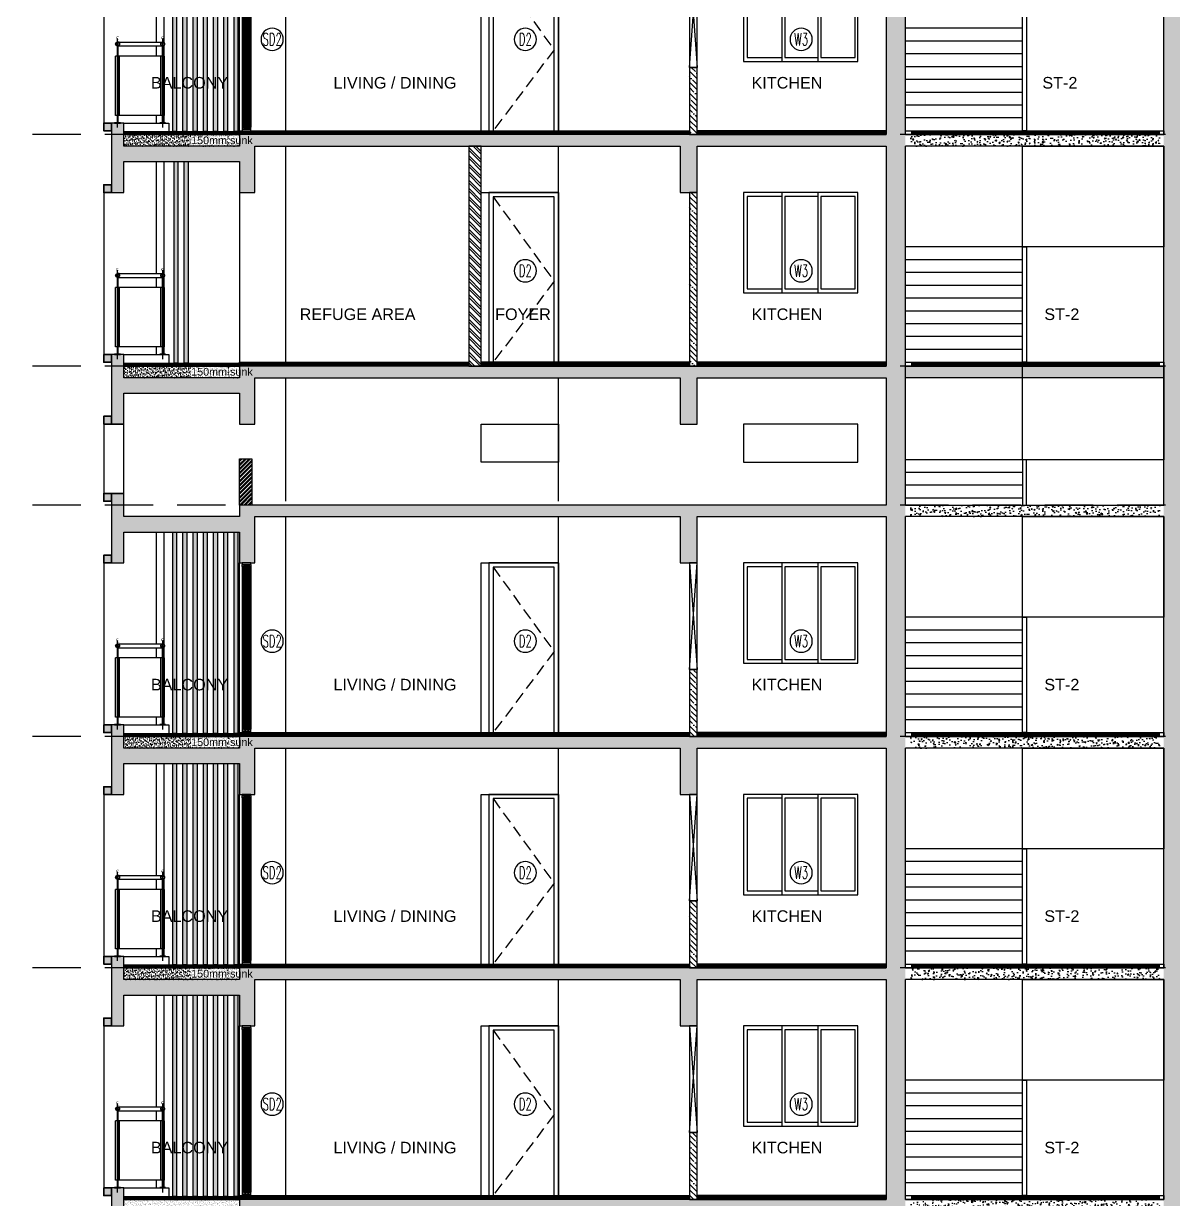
# Model space of a CAD drawing. Header units: millimetres. Extents: x -414464 to 1686, y -90036 to 108605.
# Drawn here: x -385618 to -370708, y 63765 to 79005 of the extents above; entities that cross this region are included whole.
import ezdxf
from ezdxf.enums import TextEntityAlignment as Align

# ---------------------------------------------------------------- set-up
doc = ezdxf.new("R2010")
doc.units = ezdxf.units.MM
doc.header["$LTSCALE"] = 1000
doc.header["$MEASUREMENT"] = 0
for name, pattern in [('AUDIT_D_120904163729-0', [0]), ('CENTER', [2, 1.25, -0.25, 0.25, -0.25]), ('HIDDEN', [0.375, 0.25, -0.125]), ('HIDDEN2', [0.1875, 0.125, -0.0625])]:
    doc.linetypes.add(name, pattern=pattern)
doc.layers.get('0').update_dxf_attribs({"linetype": 'AUDIT_D_120904163729-0'})
for name, color, linetype in [('a-alu frame', 4, 'Continuous'), ('a-dim', 1, 'Continuous'), ('A-ELE', 1, 'Continuous'), ('a-ele 1', 252, 'Continuous'), ('a-floor finish', 26, 'Continuous'), ('a-hat rcc', 252, 'Continuous'), ('a-hat wall-100', 252, 'Continuous'), ('a-hatch', 252, 'Continuous'), ('a-pl ele', 225, 'Continuous'), ('a-rcc', 3, 'Continuous'), ('A-RSP DOOR NO', 4, 'Continuous'), ('a-wall-100', 6, 'Continuous'), ('A-WIN', 5, 'Continuous'), ('a-window', 5, 'Continuous'), ('DETAIL TEXT', 84, 'HIDDEN'), ('Elev 01', 8, 'Continuous'), ('Elev 01 @ 1', 8, 'Continuous'), ('ELEV 5', 8, 'Continuous'), ('glass', 140, 'Continuous'), ('HATCH 150', 8, 'Continuous'), ('LEVEL', 7, 'Continuous'), ('PRESTXT', 7, 'Continuous'), ('STAIRS', 1, 'Continuous'), ('T8_PROFILE SECTIONS$0$a-wall', 6, 'Continuous'), ('T8_PROFILE SECTIONS$0$ELEV 5', 8, 'Continuous')]:
    doc.layers.add(name, color=color, linetype=linetype)
for name, color, linetype, lineweight in [('A-SLAB', 3, 'Continuous', 35), ('R0-18-10-2014-T1-1st Podium Floor Plan$0$Text', 7, 'Continuous', 0), ('T8_PROFILE SECTIONS$0$NON-STRUCT -150', 230, 'Continuous', 30)]:
    doc.layers.add(name, color=color, linetype=linetype, lineweight=lineweight)
doc.styles.add('arial', font='sanss___.ttf')
doc.styles.add('ARIAL ARROW', font='arial.ttf')
doc.styles.add('DIM150', font='SIMPLEX.shx', dxfattribs={"width": 0.6})
pattern_1 = [(217.5, (5225959.133, -1799465.867), (1.25986716, -38.53647538), [0, -30.4, 0, -34, 0, -32.5]), (187.5, (5225959.13, -1799465.867), (-35.3955341, -56.4429213), [0, -16.4, 0, -27.4, 0, -10.5]), (147.5, (5225983.733, -1799465.867), (-62.28283724, -0.11318107), [0, -10, 0, -36, 0, -47]), (137.5, (5225983.73, -1799465.87), (-60.1225321, -17.5535113), [0, -5, 0, -23.6, 0, -27])]
pattern_2 = [(90, (10632009.391, -3562140.147), (-12.5, 2e-15), [])]
pattern_3 = [(90, (10632640.039, -3562140.147), (-12.5, 2e-15), [])]
pattern_4 = [(90, (10631961.365, -3562140.147), (-12.5, 2e-15), [])]
pattern_5 = [(50, (5380629.28, -1765674.28), (143.4520365, -12.550427), [15, -165]), (355, (5380629.28, -1765674.28), (-27.7502667, 150.4384267), [12, -132]), (100.4514445, (5380641.23, -1765675.33), (115.7017693, 137.8879982), [12.7480384, -140.2284224]), (46.1842, (5380629.28, -1765634.28), (213.448266, -33.103856), [22.5, -247.5]), (96.6356355, (5380647.06, -1765637.04), (186.932389, 194.82372), [19.122068, -210.342752]), (351.184164, (5380629.28, -1765634.28), (186.932389, 194.82372), [18, -198]), (21, (5380649.28, -1765644.28), (119.3814104, -80.5237781), [15, -165]), (326, (5380649.28, -1765644.28), (48.6630664, 145.030009), [12, -132]), (71.4514447, (5380659.22, -1765650.99), (168.0444753, 64.5062306), [12.748038, -140.2284224]), (37.5, (5380629.276, -1765674.28), (2.43197106, 66.57877077), [0, -130.4, 0, -134, 0, -132.5]), (7.5, (5380629.276, -1765674.28), (52.6139075, 78.8823424), [0, -76.4, 0, -127.4, 0, -50.5]), (327.5, (5380584.676, -1765674.28), (106.76448723, -4.51097435), [0, -50, 0, -156, 0, -207]), (317.5, (5380564.68, -1765674.28), (116.6372339, 20.0209965), [0, -65, 0, -103.6, 0, -147])]
pattern_6 = [(135, (10638101.65, -3562140.15), (-70.7106781, -70.7106781), []), (135, (10638101.65, -3562069.44), (-70.7106781, -70.7106781), [125, -25, 0, -25])]
pattern_7 = [(90, (5225959.133, -1796505.867), (-12.5, 2e-15), [])]
pattern_8 = [(0, (-60475.586, -179796.868), (4.6875, 9.375), [0, -9.375])]
pattern_9 = [(50, (5380629.28, -1765674.28), (143.4520365, -12.550427), [15, -165]), (355, (5380629.28, -1765674.28), (-27.7502667, 150.4384267), [12, -132]), (100.4514445, (5380641.23, -1765675.33), (115.7017693, 137.8879982), [12.7480384, -140.2284224]), (46.1842, (5380629.28, -1765634.28), (213.448266, -33.103856), [22.5, -247.5]), (96.6356355, (5380647.06, -1765637.04), (186.932389, 194.82372), [19.122068, -210.342752]), (351.184164, (5380629.28, -1765634.28), (186.932389, 194.82372), [18, -198]), (21, (5380649.28, -1765644.28), (119.3814104, -80.5237781), [15, -165]), (326, (5380649.28, -1765644.28), (48.6630664, 145.030009), [12, -132]), (71.4514447, (5380659.22, -1765650.99), (168.0444753, 64.5062306), [12.748038, -140.2284224]), (37.5, (5380629.276, -1765674.28), (2.43197106, 66.57877077), [0, -130.4, 0, -134, 0, -132.5]), (7.5, (5380629.276, -1765674.28), (52.6139075, 78.8823424), [0, -76.4, 0, -127.4, 0, -50.5]), (327.5, (5380584.676, -1765674.28), (106.76448723, -4.51097435), [0, -50, 0, -156, 0, -207]), (317.5, (5380564.68, -1765674.28), (116.6372339, 20.0209965), [0, -65, 0, -103.6, 0, -147])]
pattern_10 = [(50, (4997810.48, -1691109.28), (143.4520365, -12.550427), [15, -165]), (355, (4997810.48, -1691109.28), (-27.7502667, 150.4384267), [12, -132]), (100.4514445, (4997822.44, -1691110.33), (115.7017693, 137.8879982), [12.7480384, -140.2284224]), (46.1842, (4997810.48, -1691069.28), (213.448266, -33.103856), [22.5, -247.5]), (96.6356355, (4997828.27, -1691072.04), (186.932389, 194.82372), [19.122068, -210.342752]), (351.184164, (4997810.48, -1691069.28), (186.932389, 194.82372), [18, -198]), (21, (4997830.48, -1691079.28), (119.3814104, -80.5237781), [15, -165]), (326, (4997830.48, -1691079.28), (48.6630664, 145.030009), [12, -132]), (71.4514447, (4997840.43, -1691085.99), (168.0444753, 64.5062306), [12.748038, -140.2284224]), (37.5, (4997810.48, -1691109.28), (2.43197106, 66.57877077), [0, -130.4, 0, -134, 0, -132.5]), (7.5, (4997810.48, -1691109.28), (52.6139075, 78.8823424), [0, -76.4, 0, -127.4, 0, -50.5]), (327.5, (4997765.88, -1691109.28), (106.76448723, -4.51097435), [0, -50, 0, -156, 0, -207]), (317.5, (4997745.88, -1691109.28), (116.6372339, 20.0209965), [0, -65, 0, -103.6, 0, -147])]

# ---------------------------------------------------------------- blocks, each defined once
blk = doc.blocks.new('window with railing')
at = {"layer": 'A-ELE'}
blk.add_lwpolyline([(-11245, -340864), (-11245, -338664)], dxfattribs=at)
at = {"layer": 'a-window', "color": 250}
for p, q in [((-11395, -338709), (-11395, -340819)), ((-11382, -338709), (-11382, -340819)), ((-11372, -338709), (-11372, -340819))]:
    blk.add_line(p, q, dxfattribs=at)
at = {"layer": 'a-window', "color": 1}
for p, q in [((-11357, -338709), (-11357, -340819)), ((-11320, -338709), (-11320, -340819)), ((-11320, -338709), (-11320, -340819)), ((-11282, -338709), (-11282, -340819))]:
    blk.add_line(p, q, dxfattribs=at)
at = {"layer": 'a-window', "color": 5}
for p, q in [((-11344, -338709), (-11344, -340819)), ((-11334, -338709), (-11334, -340819)), ((-11307, -338709), (-11307, -340819)), ((-11297, -338709), (-11297, -340819))]:
    blk.add_line(p, q, dxfattribs=at)
at = {"layer": 'a-window', "color": 4}
for points in [[(-11395, -338684), (-11395, -338664), (-11282, -338664), (-11282, -338684)], [(-11372, -338709), (-11357, -338709), (-11357, -338684), (-11395, -338684), (-11395, -338709), (-11382, -338709), (-11382, -338703), (-11372, -338703)], [(-11334, -338709), (-11320, -338709), (-11320, -338684), (-11357, -338684), (-11357, -338709), (-11344, -338709), (-11344, -338703), (-11334, -338703)], [(-11297, -338709), (-11282, -338709), (-11282, -338684), (-11320, -338684), (-11320, -338709), (-11307, -338709), (-11307, -338703), (-11297, -338703)], [(-11372, -340819), (-11357, -340819), (-11357, -340844), (-11395, -340844), (-11395, -340819), (-11382, -340819), (-11382, -340825), (-11372, -340825)], [(-11395, -340864), (-11395, -340844), (-11282, -340844), (-11282, -340864)], [(-11334, -340819), (-11320, -340819), (-11320, -340844), (-11357, -340844), (-11357, -340819), (-11344, -340819), (-11344, -340825), (-11334, -340825)], [(-11297, -340819), (-11282, -340819), (-11282, -340844), (-11320, -340844), (-11320, -340819), (-11307, -340819), (-11307, -340825), (-11297, -340825)]]:
    blk.add_lwpolyline(points, close=True, dxfattribs=at)
blk = doc.blocks.new('A$C6E3644B4')
at = {"layer": 'a-dim', "ltscale": 0.7}
h = blk.add_hatch(color=8, dxfattribs=at)
edge = h.paths.add_edge_path()
edge.add_arc((0, 1025), 25, 0, 360)
edge = h.paths.add_edge_path(flags=17)
edge.add_arc((0, 1025), 20, 0, 360)
for points in [[(6, 869), (-6, 869), (-6, 844), (6, 844)], [(6, 130), (-6, 130), (-6, 105), (6, 105)]]:
    blk.add_hatch(color=8, dxfattribs=at).paths.add_polyline_path(points)
at = {"layer": 'a-dim', "color": 5, "linetype": 'CENTER', "ltscale": 0.25}
blk.add_line((0, -59), (0, 1095), dxfattribs=at)
at = {"layer": 'a-dim', "ltscale": 0.7}
for p, q in [((-5, 1000), (-5, 868)), ((5, 1000), (5, 868)), ((25, 868), (-25, 868)), ((-25, 100), (-25, 868)), ((25, 100), (25, 868)), ((25, 100), (-25, 100)), ((-5, 100), (-5, 5)), ((5, 100), (5, 5))]:
    blk.add_line(p, q, dxfattribs=at)
blk.add_lwpolyline([(38, 5), (-38, 5), (-38, 0), (38, 0)], close=True, dxfattribs=at)
for radius in [25, 20]:
    blk.add_circle((0, 1025), radius, dxfattribs=at)
at = {"layer": 'glass', "ltscale": 0.7}
for points in [[(-6, 868), (-6, 844), (6, 844), (6, 868)], [(-6, 105), (6, 105), (6, 868), (-6, 868)], [(-6, 130), (-6, 105), (6, 105), (6, 130)]]:
    blk.add_lwpolyline(points, close=True, dxfattribs=at)
at = {"layer": 'DETAIL TEXT', "color": 0, "char_height": 40, "width": 489.25, "attachment_point": 1, "style": 'arial'}
for s, insert in [('{\\fCalibri|b0|i0|c0|p34;C}', (-18, 1123)), ('{\\fCalibri|b0|i0|c0|p34;L}', (-3, 1101))]:
    blk.add_mtext(s, dxfattribs=dict(at, insert=insert))
blk = doc.blocks.new('T9-Typical floor sec')
at = {"layer": 'a-floor finish', "ltscale": 3}
h = blk.add_hatch(dxfattribs=at)
h.set_pattern_fill('ANSI31', color=256, scale=100, angle=45)
h.set_pattern_definition(pattern_7)
h.paths.add_polyline_path([(-1500, -2960), (0, -2960), (0, -3000), (-1500, -3000)])
at = {"layer": 'a-floor finish'}
h = blk.add_hatch(dxfattribs=at)
h.set_pattern_fill('ANSI31', color=256, scale=100, angle=45)
h.set_pattern_definition(pattern_3)
h.paths.add_polyline_path([(0, -3000), (0, -2950), (5835, -2950), (5835, -3000)])
h = blk.add_hatch(dxfattribs=at)
h.set_pattern_fill('ANSI31', color=256, scale=100, angle=45)
h.set_pattern_definition(pattern_2)
h.paths.add_polyline_path([(8385, -3000), (8385, -2950), (5935, -2950), (5935, -3000)])
h = blk.add_hatch(dxfattribs=at)
h.set_pattern_fill('ANSI31', color=256, scale=100, angle=45)
h.set_pattern_definition(pattern_4)
h.paths.add_polyline_path([(8706, -3000), (8706, -2950), (11936, -2950), (11936, -3000)])
at = {"layer": 'a-hat rcc'}
h = blk.add_hatch(dxfattribs=at)
h.set_pattern_fill('AR-CONC', color=256, scale=20, style=0)
h.set_pattern_definition(pattern_5)
h.paths.add_polyline_path([(8635, 0), (0, 0), (0, -150), (-1500, -150), (-1500, 150), (-1660, 150), (-1660, -750), (-1500, -750), (-1500, -350), (0, -350), (0, -750), (200, -750), (200, -150), (5715, -150), (5715, -750), (5935, -750), (5935, -150), (8385, -150), (8385, -2950), (8403, -3000), (8403, -3000), (8635, -3000)])
h = blk.add_hatch(dxfattribs=at)
h.set_pattern_fill('AR-CONC', color=256, scale=20, style=0)
h.set_pattern_definition([(50, (-1641.07, -2e-06), (143.452, -12.5504), [15, -165]), (355, (-1641.07, -2e-06), (-27.7503, 150.4384), [12, -132]), (100.4514, (-1629.11, -1.05), (115.7018, 137.888), [12.748, -140.2284]), (46.1842, (-1641.07, 40), (213.4483, -33.1039), [22.5, -247.5]), (96.6356, (-1623.28, 37.24), (186.9324, 194.8237), [19.122, -210.3428]), (351.1842, (-1641.07, 40), (186.9324, 194.8237), [18, -198]), (21, (-1621.07, 30), (119.3814, -80.5238), [15, -165]), (326, (-1621.07, 30), (48.663, 145.03), [12, -132]), (71.4514, (-1611.12, 23.29), (168.0445, 64.5062), [12.748, -140.2284]), (37.5, (-1641.07, -2e-06), (2.43197, 66.57877), [0, -130.4, 0, -134, 0, -132.5]), (7.5, (-1641.07, -2e-06), (52.6139, 78.88234), [0, -76.4, 0, -127.4, 0, -50.5]), (327.5, (-1685.67, -2e-06), (106.76449, -4.51097), [0, -50, 0, -156, 0, -207]), (317.5, (-1705.67, -2e-06), (116.63723, 20.021), [0, -65, 0, -103.6, 0, -147])])
h.paths.add_polyline_path([(8706, 0), (11936, 0), (11936, -150), (8706, -150)])
h = blk.add_hatch(dxfattribs=at)
h.set_pattern_fill('AR-CONC', color=256, scale=20, style=0)
h.set_pattern_definition(pattern_5)
h.paths.add_polyline_path([(14810, 0), (11985, 0), (11985, -3000), (12237, -3000), (12237, -150), (14610, -150), (14610, -750), (14810, -750)])
at = {"layer": 'a-hat wall-100'}
h = blk.add_hatch(dxfattribs=at)
h.set_pattern_fill('ANSI35', color=256, scale=400, angle=90, style=0)
h.set_pattern_definition(pattern_6)
h.paths.add_polyline_path([(5835, -3000), (5935, -3000), (5935, -2130), (5835, -2130)])
at = {"layer": 'a-hatch'}
h = blk.add_hatch(dxfattribs=at)
h.set_pattern_fill('AR-SAND', color=256, scale=20, angle=180, style=0)
h.set_pattern_definition(pattern_1)
h.paths.add_polyline_path([(0, -3150), (-1500, -3150), (-1500, -3000), (0, -3000)])
at = {"layer": 'Elev 01', "ltscale": 0.7}
h = blk.add_hatch(color=8, dxfattribs=at)
edge = h.paths.add_edge_path(flags=16)
edge.add_arc((-995, -1825), 20, 630, 990)
edge = h.paths.add_edge_path()
edge.add_arc((-995, -1825), 25, 630, 990)
for points in [[(-1001, -1981), (-1001, -2006), (-989, -2006), (-989, -1981)], [(-1001, -2720), (-1001, -2745), (-989, -2745), (-989, -2720)]]:
    blk.add_hatch(color=8, dxfattribs=at).paths.add_polyline_path(points)
at = {"layer": 'ELEV 5', "ltscale": 0.7}
h = blk.add_hatch(dxfattribs=at)
h.set_pattern_fill('DOTS', color=256, scale=150)
h.set_pattern_definition(pattern_8)
h.paths.add_polyline_path([(-865, -350), (-815, -350), (-815, -2960), (-865, -2960)])
h.paths.add_polyline_path([(-733, -350), (-683, -350), (-683, -2960), (-733, -2960)])
h.paths.add_polyline_path([(-600, -350), (-550, -350), (-550, -2960), (-600, -2960)])
h.paths.add_polyline_path([(-468, -350), (-418, -350), (-418, -2960), (-468, -2960)])
h.paths.add_polyline_path([(-335, -350), (-285, -350), (-285, -2960), (-335, -2960)])
h.paths.add_polyline_path([(-203, -350), (-153, -350), (-153, -2960), (-203, -2960)])
at = {"layer": 'ELEV 5'}
h = blk.add_hatch(dxfattribs=at)
h.set_pattern_fill('DOTS', color=256, scale=150)
h.set_pattern_definition([(0, (-60459.294, -179796.868), (4.6875, 9.375), [0, -9.375])])
h.paths.add_polyline_path([(-70, -350), (-20, -350), (-20, -2960), (-70, -2960)])
at = {"layer": 'HATCH 150'}
h = blk.add_hatch(dxfattribs=at)
h.set_pattern_fill('AR-SAND', color=8, scale=10)
h.set_pattern_definition([(127.5, (-5689082.837, -1204700.875), (-19.26823769, -0.62993358), [0, -15.2, 0, -17, 0, -16.25]), (97.5, (-5689082.837, -1204700.875), (-28.22146065, 17.69776705), [0, -8.2, 0, -13.7, 0, -5.25]), (57.5, (-5689082.837, -1204713.175), (-0.056590535, 31.141418618), [0, -5, 0, -18, 0, -23.5]), (47.5, (-5689082.837, -1204713.175), (-8.77675565, 30.06126605), [0, -2.5, 0, -11.8, 0, -13.5])])
h.paths.add_polyline_path([(-1660, -650), (-1760, -650), (-1760, -750), (-1660, -750)])
h.paths.add_polyline_path([(-1660, 50), (-1760, 50), (-1760, 150), (-1660, 150)])
at = {"layer": 'a-ele 1', "color": 8, "linetype": 'HIDDEN', "ltscale": 0.6, "elevation": 0}
blk.add_lwpolyline([(3290, -805), (4080, -1900), (3290, -2950)], dxfattribs=at)
at = {"layer": 'a-floor finish', "ltscale": 3, "elevation": -1}
for points in [[(-1500, -2960), (0, -2960), (0, -3000), (-1500, -3000)], [(0, -3000), (0, -2950), (5835, -2950), (5835, -3000)], [(8385, -3000), (8385, -2950), (5935, -2950), (5935, -3000)], [(8635, -3000), (8635, -2950), (11985, -2950), (11985, -3000)]]:
    blk.add_lwpolyline(points, close=True, dxfattribs=at)
at = {"layer": 'a-hatch', "elevation": -1}
blk.add_lwpolyline([(0, -3150), (-1500, -3150), (-1500, -3000), (0, -3000)], close=True, dxfattribs=at)
at = {"layer": 'a-pl ele', "elevation": 0}
for points in [[(600, -2950), (600, -150)], [(4135, -750), (4135, -150)], [(3135, -2950), (3135, -750), (4135, -750), (4135, -2950)]]:
    blk.add_lwpolyline(points, dxfattribs=at)
at = {"layer": 'a-pl ele', "elevation": -1}
blk.add_lwpolyline([(11985, -1455), (10155, -1455), (10155, -150), (11985, -150)], close=True, dxfattribs=at)
at = {"layer": 'a-pl ele', "color": 8, "elevation": 0}
for points in [[(4135, -2950), (4135, -750), (3235, -750), (3235, -2950)], [(4080, -2950), (4080, -805), (3290, -805), (3290, -2950)]]:
    blk.add_lwpolyline(points, dxfattribs=at)
at = {"layer": 'a-pl ele', "color": 5, "elevation": 0}
blk.add_lwpolyline([(5835, -2130), (5935, -2130), (5935, -750), (5835, -750)], close=True, dxfattribs=at)
for points in [[(5835, -2130), (5935, -750)], [(5835, -750), (5935, -2130)]]:
    blk.add_lwpolyline(points, dxfattribs=at)
at = {"layer": 'a-rcc'}
blk.add_lwpolyline([(8385, 0), (0, 0), (0, -150), (-1500, -150), (-1500, 150), (-1660, 150), (-1660, -750), (-1500, -750), (-1500, -350), (0, -350), (0, -750), (200, -750), (200, -150), (5715, -150), (5715, -750), (5935, -750), (5935, -150), (8385, -150), (8385, -2950), (8385, -3000), (8385, -3000)], dxfattribs=at)
at = {"layer": 'a-rcc', "elevation": 0}
for points in [[(0, 0), (0, 0), (0, 0), (0, 0), (0, 0)], [(8635, 0), (11985, 0)], [(8635, -3000), (8635, -3000), (8635, -150)], [(11985, -150), (8635, -150)], [(11985, -3000), (11985, -150)]]:
    blk.add_lwpolyline(points, dxfattribs=at)
at = {"layer": 'A-SLAB', "linetype": 'ByBlock'}
for points in [[(-1660, 50), (-1760, 50), (-1760, 150), (-1660, 150)], [(-1660, -650), (-1760, -650), (-1760, -750), (-1660, -750)]]:
    blk.add_lwpolyline(points, close=True, dxfattribs=at)
at = {"layer": 'a-wall-100', "ltscale": 3, "elevation": 0}
blk.add_lwpolyline([(5835, -3000), (5935, -3000), (5935, -2130), (5835, -2130)], close=True, dxfattribs=at)
at = {"layer": 'A-WIN'}
for p, q in [((8017, -750, 0), (6535, -750, 3300)), ((7033, -750, 0), (7033, -2050, 0)), ((7500, -750, 0), (7500, -2050, -1)), ((7071, -800, 0), (7071, -2000, 0)), ((7537, -800, 0), (7537, -2000, 0))]:
    blk.add_line(p, q, dxfattribs=at)
for points, elevation in [([(8017, -2050), (8017, -750), (6535, -750), (6535, -2050), (8017, -2050)], 0), ([(7033, -800), (6585, -800), (6585, -2000), (7033, -2000)], 0), ([(7500, -800), (7071, -800)], 0), ([(7985, -800), (7537, -800)], 0), ([(7985, -2000), (7985, -800)], -3300), ([(7071, -2000), (7500, -2000)], 3300), ([(7537, -2000), (7985, -2000)], 3300)]:
    blk.add_lwpolyline(points, dxfattribs=dict(at, elevation=elevation))
at = {"layer": 'Elev 01', "ltscale": 0.7}
for p, q in [((-1580, -1800, 11), (-995, -1800, 0)), ((-1580, -1850, 11), (-995, -1850, 0)), ((-1000, -1850, 11), (-1000, -1982, 0)), ((-990, -1850, 11), (-990, -1982, 0)), ((-1020, -1982, 0), (-1555, -1982, 0)), ((-1020, -2750, 0), (-1020, -1982, 0)), ((-970, -1982, 0), (-1020, -1982, 0)), ((-970, -2750, 0), (-970, -1982, 0)), ((-1020, -2750, 0), (-1555, -2750, 0)), ((-970, -2750, 0), (-1020, -2750, 0)), ((-1000, -2750, 0), (-1000, -2845, 0)), ((-990, -2750, 0), (-990, -2845, 0))]:
    blk.add_line(p, q, dxfattribs=at)
at = {"layer": 'Elev 01', "color": 5, "linetype": 'CENTER', "ltscale": 0.25}
blk.add_line((-995, -2909, 0), (-995, -1755, 0), dxfattribs=at)
at = {"layer": 'Elev 01', "linetype": 'ByBlock'}
for points in [[(-865, -350), (-815, -350), (-815, -2960), (-865, -2960)], [(-733, -350), (-683, -350), (-683, -2960), (-733, -2960)], [(-600, -350), (-550, -350), (-550, -2960), (-600, -2960)], [(-468, -350), (-418, -350), (-418, -2960), (-468, -2960)], [(-335, -350), (-285, -350), (-285, -2960), (-335, -2960)], [(-203, -350), (-153, -350), (-153, -2960), (-203, -2960)], [(-70, -350), (-20, -350), (-20, -2960), (-70, -2960)]]:
    blk.add_lwpolyline(points, close=True, dxfattribs=at)
at = {"layer": 'Elev 01', "ltscale": 0.7, "elevation": 0}
for points in [[(-1001, -2745), (-989, -2745), (-989, -1982), (-1001, -1982)], [(-1001, -1982), (-1001, -2006), (-989, -2006), (-989, -1982)], [(-1001, -2720), (-1001, -2745), (-989, -2745), (-989, -2720)], [(-958, -2845), (-1033, -2845), (-1033, -2850), (-958, -2850)]]:
    blk.add_lwpolyline(points, close=True, dxfattribs=at)
at = {"layer": 'Elev 01', "linetype": 'ByBlock', "elevation": 0}
blk.add_lwpolyline([(-1500, -2850), (-915, -2850), (-915, -2960)], dxfattribs=at)
at = {"layer": 'Elev 01', "ltscale": 0.7}
for radius in [25, 20]:
    blk.add_circle((-995, -1825, 11), radius, dxfattribs=at)
at = {"layer": 'ELEV 5', "ltscale": 0.7}
for p, q in [((-1075, -1800, 0), (-1075, -350, 0)), ((-975, -1810, 0), (-975, -350, 0)), ((-1075, -1982, 0), (-1075, -1850, 0)), ((-975, -1982, 0), (-975, -1840, 0)), ((-1075, -2850, 0), (-1075, -2750, 0)), ((-975, -2845, 0), (-975, -2750, 0))]:
    blk.add_line(p, q, dxfattribs=at)
at = {"layer": 'STAIRS', "elevation": -1}
for points in [[(10155, -1455), (8635, -1455)], [(10155, -1621), (8635, -1621)], [(10155, -1787), (8635, -1787)], [(10155, -1953), (8635, -1953)], [(10155, -2119), (8635, -2119)], [(10155, -2286), (8635, -2286)], [(10155, -2452), (8635, -2452)], [(10155, -2618), (8635, -2618)], [(10155, -2784), (8635, -2784)]]:
    blk.add_lwpolyline(points, dxfattribs=at)
at = {"layer": 'STAIRS', "elevation": 0}
blk.add_lwpolyline([(10155, -2950), (10155, -1455), (10205, -1455), (10205, -2950)], close=True, dxfattribs=at)
at = {"layer": 'T8_PROFILE SECTIONS$0$ELEV 5', "ltscale": 0.7, "elevation": 0}
blk.add_lwpolyline([(-1760, -750), (-1760, -2850)], dxfattribs=at)
at = {"layer": 'a-alu frame', "linetype": 'Continuous', "xscale": -1}
blk.add_blockref('window with railing', (-11245, 337914), dxfattribs=at)
at = {"layer": 'A-SLAB', "linetype": 'ByBlock'}
blk.add_blockref('A$C6E3644B4', (-1580, -2850, 0), dxfattribs=at)
at = {"layer": 'Elev 01 @ 1', "color": 0, "char_height": 40, "width": 489.25, "attachment_point": 1, "style": 'arial'}
for s, insert in [('{\\fCalibri|b0|i0|c0|p34;C}', (-1013, -1727, 0)), ('{\\fCalibri|b0|i0|c0|p34;L}', (-998, -1749, 0))]:
    blk.add_mtext(s, dxfattribs=dict(at, insert=insert))
blk = doc.blocks.new('Door-Tag')
at = {"layer": 'A-RSP DOOR NO'}
blk.add_circle((0, 0.001), 0.16, dxfattribs=at)
at = {"layer": 'A-RSP DOOR NO', "style": 'DIM150', "width": 0.6}
blk.add_attdef('DOOR-NO', text='', height=0.16, dxfattribs=at).set_placement((258.618, 64.001), align=Align.MIDDLE_CENTER)
blk = doc.blocks.new('T9-Refuge floor sec-AA')
at = {"layer": 'a-floor finish', "ltscale": 3}
h = blk.add_hatch(dxfattribs=at)
h.set_pattern_fill('ANSI31', color=256, scale=100, angle=45)
h.set_pattern_definition(pattern_7)
h.paths.add_polyline_path([(-1500, -2960), (0, -2960), (0, -3000), (-1500, -3000)])
at = {"layer": 'a-floor finish'}
h = blk.add_hatch(dxfattribs=at)
h.set_pattern_fill('ANSI31', color=256, scale=100, angle=45)
h.set_pattern_definition(pattern_3)
h.paths.add_polyline_path([(0, -3000), (0, -2950), (2975, -2950), (2975, -3000)])
h = blk.add_hatch(dxfattribs=at)
h.set_pattern_fill('ANSI31', color=256, scale=100, angle=45)
h.set_pattern_definition(pattern_3)
h.paths.add_polyline_path([(5835, -3000), (5835, -2950), (3136, -2950), (3136, -3000)])
h = blk.add_hatch(dxfattribs=at)
h.set_pattern_fill('ANSI31', color=256, scale=100, angle=45)
h.set_pattern_definition(pattern_2)
h.paths.add_polyline_path([(8385, -3000), (8385, -2950), (5935, -2950), (5935, -3000)])
h = blk.add_hatch(dxfattribs=at)
h.set_pattern_fill('ANSI31', color=256, scale=100, angle=45)
h.set_pattern_definition(pattern_4)
h.paths.add_polyline_path([(8706, -3000), (8706, -2950), (11936, -2950), (11936, -3000)])
at = {"layer": 'a-hat rcc'}
h = blk.add_hatch(dxfattribs=at)
h.set_pattern_fill('AR-CONC', color=256, scale=20, style=0)
h.set_pattern_definition(pattern_9)
h.paths.add_polyline_path([(8635, 0), (0, 0), (0, -150), (-1500, -150), (-1500, 150), (-1660, 150), (-1660, -750), (-1500, -750), (-1500, -350), (0, -350), (0, -750), (200, -750), (200, -150), (5715, -150), (5715, -750), (5935, -750), (5935, -150), (8385, -150), (8385, -2950), (8403, -3000), (8403, -3000), (8635, -3000)])
h = blk.add_hatch(dxfattribs=at)
h.set_pattern_fill('AR-CONC', color=256, scale=20, style=0)
h.set_pattern_definition([(50, (-1641.07, -2e-06), (143.452, -12.5504), [15, -165]), (355, (-1641.07, -2e-06), (-27.7503, 150.4384), [12, -132]), (100.4514, (-1629.11, -1.05), (115.7018, 137.888), [12.748, -140.2284]), (46.1842, (-1641.07, 40), (213.4483, -33.1039), [22.5, -247.5]), (96.6356, (-1623.28, 37.24), (186.9324, 194.8237), [19.122, -210.3428]), (351.1842, (-1641.07, 40), (186.9324, 194.8237), [18, -198]), (21, (-1621.07, 30), (119.3814, -80.5238), [15, -165]), (326, (-1621.07, 30), (48.663, 145.03), [12, -132]), (71.4514, (-1611.12, 23.29), (168.0445, 64.5062), [12.748, -140.2284]), (37.5, (-1641.07, -2e-06), (2.43197, 66.57877), [0, -130.4, 0, -134, 0, -132.5]), (7.5, (-1641.07, -2e-06), (52.6139, 78.88234), [0, -76.4, 0, -127.4, 0, -50.5]), (327.5, (-1685.67, -2e-06), (106.76449, -4.51097), [0, -50, 0, -156, 0, -207]), (317.5, (-1705.67, -2e-06), (116.63723, 20.021), [0, -65, 0, -103.6, 0, -147])])
h.paths.add_polyline_path([(8706, 0), (11936, 0), (11936, -150), (8706, -150)])
h = blk.add_hatch(dxfattribs=at)
h.set_pattern_fill('AR-CONC', color=256, scale=20, style=0)
h.set_pattern_definition(pattern_9)
h.paths.add_polyline_path([(14810, 0), (11985, 0), (11985, -3000), (12237, -3000), (12237, -150), (14610, -150), (14610, -750), (14810, -750)])
at = {"layer": 'a-hat wall-100'}
h = blk.add_hatch(dxfattribs=at)
h.set_pattern_fill('ANSI32', color=256, scale=200, angle=90, style=0)
h.set_pattern_definition([(135, (120801.28, 18166.85), (-53.03301, -53.03301), []), (135, (120801.28, 18202.2), (-53.03301, -53.03301), [])])
h.paths.add_polyline_path([(2975, -3000), (3136, -3000), (3136, -150), (2975, -150)])
h = blk.add_hatch(dxfattribs=at)
h.set_pattern_fill('ANSI35', color=256, scale=400, angle=90, style=0)
h.set_pattern_definition(pattern_6)
h.paths.add_polyline_path([(5835, -3000), (5935, -3000), (5935, -750), (5835, -750)])
at = {"layer": 'a-hatch'}
h = blk.add_hatch(dxfattribs=at)
h.set_pattern_fill('AR-SAND', color=256, scale=20, angle=180, style=0)
h.set_pattern_definition(pattern_1)
h.paths.add_polyline_path([(0, -3150), (-1500, -3150), (-1500, -3000), (0, -3000)])
at = {"layer": 'Elev 01', "ltscale": 0.7}
h = blk.add_hatch(color=8, dxfattribs=at)
edge = h.paths.add_edge_path(flags=16)
edge.add_arc((-995, -1825), 20, 630, 990)
edge = h.paths.add_edge_path()
edge.add_arc((-995, -1825), 25, 630, 990)
for points in [[(-1001, -1981), (-1001, -2006), (-989, -2006), (-989, -1981)], [(-1001, -2720), (-1001, -2745), (-989, -2745), (-989, -2720)]]:
    blk.add_hatch(color=8, dxfattribs=at).paths.add_polyline_path(points)
at = {"layer": 'ELEV 5', "ltscale": 0.7}
h = blk.add_hatch(dxfattribs=at)
h.set_pattern_fill('DOTS', color=256, scale=150)
h.set_pattern_definition(pattern_8)
h.paths.add_polyline_path([(-847, -350), (-797, -350), (-797, -2960), (-847, -2960)])
h.paths.add_polyline_path([(-715, -350), (-665, -350), (-665, -2960), (-715, -2960)])
at = {"layer": 'HATCH 150'}
h = blk.add_hatch(dxfattribs=at)
h.set_pattern_fill('AR-SAND', color=8, scale=10)
h.set_pattern_definition([(127.5, (-5689082.837, -1204700.875), (-19.26823769, -0.62993358), [0, -15.2, 0, -17, 0, -16.25]), (97.5, (-5689082.837, -1204700.875), (-28.22146065, 17.69776705), [0, -8.2, 0, -13.7, 0, -5.25]), (57.5, (-5689082.837, -1204713.175), (-0.056590535, 31.141418618), [0, -5, 0, -18, 0, -23.5]), (47.5, (-5689082.837, -1204713.175), (-8.77675565, 30.06126605), [0, -2.5, 0, -11.8, 0, -13.5])])
h.paths.add_polyline_path([(-1660, -650), (-1760, -650), (-1760, -750), (-1660, -750)])
h.paths.add_polyline_path([(-1660, 50), (-1760, 50), (-1760, 150), (-1660, 150)])
at = {"layer": 'a-ele 1', "color": 8, "linetype": 'HIDDEN', "ltscale": 0.6, "elevation": 0}
blk.add_lwpolyline([(3290, -805), (4080, -1900), (3290, -2950)], dxfattribs=at)
at = {"layer": 'a-floor finish', "ltscale": 3, "elevation": -1}
for points in [[(-1500, -2960), (0, -2960), (0, -3000), (-1500, -3000)], [(0, -3000), (0, -2950), (2975, -2950), (2975, -3000)], [(5835, -3000), (5835, -2950), (3136, -2950), (3136, -3000)], [(8385, -3000), (8385, -2950), (5935, -2950), (5935, -3000)], [(8635, -3000), (8635, -2950), (11985, -2950), (11985, -3000)]]:
    blk.add_lwpolyline(points, close=True, dxfattribs=at)
at = {"layer": 'a-hatch', "elevation": -1}
blk.add_lwpolyline([(0, -3150), (-1500, -3150), (-1500, -3000), (0, -3000)], close=True, dxfattribs=at)
at = {"layer": 'a-pl ele', "elevation": 0}
for points in [[(600, -2950), (600, -150)], [(4135, -750), (4135, -150)], [(3135, -2950), (3135, -750), (4135, -750), (4135, -2950)]]:
    blk.add_lwpolyline(points, dxfattribs=at)
at = {"layer": 'a-pl ele', "elevation": -1}
blk.add_lwpolyline([(11985, -1455), (10155, -1455), (10155, -150), (11985, -150)], close=True, dxfattribs=at)
at = {"layer": 'a-pl ele'}
blk.add_lwpolyline([(0, -750), (0, -2950)], dxfattribs=at)
at = {"layer": 'a-pl ele', "color": 8, "elevation": 0}
for points in [[(4135, -2950), (4135, -750), (3235, -750), (3235, -2950)], [(4080, -2950), (4080, -805), (3290, -805), (3290, -2950)]]:
    blk.add_lwpolyline(points, dxfattribs=at)
at = {"layer": 'a-rcc'}
blk.add_lwpolyline([(8385, 0), (0, 0), (0, -150), (-1500, -150), (-1500, 150), (-1660, 150), (-1660, -750), (-1500, -750), (-1500, -350), (0, -350), (0, -750), (200, -750), (200, -150), (5715, -150), (5715, -750), (5935, -750), (5935, -150), (8385, -150), (8385, -2950), (8385, -3000), (8385, -3000)], dxfattribs=at)
at = {"layer": 'a-rcc', "elevation": 0}
for points in [[(0, 0), (0, 0), (0, 0), (0, 0), (0, 0)], [(8635, 0), (11985, 0)], [(8635, -3000), (8635, -3000), (8635, -150)], [(11985, -150), (8635, -150)], [(11985, -3000), (11985, -150)]]:
    blk.add_lwpolyline(points, dxfattribs=at)
at = {"layer": 'A-SLAB', "linetype": 'ByBlock'}
for points in [[(-1660, 50), (-1760, 50), (-1760, 150), (-1660, 150)], [(-1660, -650), (-1760, -650), (-1760, -750), (-1660, -750)]]:
    blk.add_lwpolyline(points, close=True, dxfattribs=at)
at = {"layer": 'a-wall-100', "ltscale": 3, "elevation": 0}
for points in [[(2975, -3000), (3136, -3000), (3136, -150), (2975, -150)], [(5835, -3000), (5935, -3000), (5935, -750), (5835, -750)]]:
    blk.add_lwpolyline(points, close=True, dxfattribs=at)
at = {"layer": 'A-WIN'}
for p, q in [((8017, -750, 0), (6535, -750, 3300)), ((7033, -750, 0), (7033, -2050, 0)), ((7500, -750, 0), (7500, -2050, -1)), ((7071, -800, 0), (7071, -2000, 0)), ((7537, -800, 0), (7537, -2000, 0))]:
    blk.add_line(p, q, dxfattribs=at)
for points, elevation in [([(8017, -2050), (8017, -750), (6535, -750), (6535, -2050), (8017, -2050)], 0), ([(7033, -800), (6585, -800), (6585, -2000), (7033, -2000)], 0), ([(7500, -800), (7071, -800)], 0), ([(7985, -800), (7537, -800)], 0), ([(7985, -2000), (7985, -800)], -3300), ([(7071, -2000), (7500, -2000)], 3300), ([(7537, -2000), (7985, -2000)], 3300)]:
    blk.add_lwpolyline(points, dxfattribs=dict(at, elevation=elevation))
at = {"layer": 'Elev 01', "ltscale": 0.7}
for p, q in [((-1580, -1800, 11), (-995, -1800, 0)), ((-1580, -1850, 11), (-995, -1850, 0)), ((-1000, -1850, 11), (-1000, -1982, 0)), ((-990, -1850, 11), (-990, -1982, 0)), ((-1020, -1982, 0), (-1555, -1982, 0)), ((-1020, -2750, 0), (-1020, -1982, 0)), ((-970, -1982, 0), (-1020, -1982, 0)), ((-970, -2750, 0), (-970, -1982, 0)), ((-1020, -2750, 0), (-1555, -2750, 0)), ((-970, -2750, 0), (-1020, -2750, 0)), ((-1000, -2750, 0), (-1000, -2845, 0)), ((-990, -2750, 0), (-990, -2845, 0))]:
    blk.add_line(p, q, dxfattribs=at)
at = {"layer": 'Elev 01', "color": 5, "linetype": 'CENTER', "ltscale": 0.25}
blk.add_line((-995, -2909, 0), (-995, -1755, 0), dxfattribs=at)
at = {"layer": 'Elev 01', "linetype": 'ByBlock'}
for points in [[(-847, -350), (-797, -350), (-797, -2960), (-847, -2960)], [(-715, -350), (-665, -350), (-665, -2960), (-715, -2960)]]:
    blk.add_lwpolyline(points, close=True, dxfattribs=at)
at = {"layer": 'Elev 01', "ltscale": 0.7, "elevation": 0}
for points in [[(-1001, -2745), (-989, -2745), (-989, -1982), (-1001, -1982)], [(-1001, -1982), (-1001, -2006), (-989, -2006), (-989, -1982)], [(-1001, -2720), (-1001, -2745), (-989, -2745), (-989, -2720)], [(-958, -2845), (-1033, -2845), (-1033, -2850), (-958, -2850)]]:
    blk.add_lwpolyline(points, close=True, dxfattribs=at)
at = {"layer": 'Elev 01', "linetype": 'ByBlock', "elevation": 0}
blk.add_lwpolyline([(-1500, -2850), (-915, -2850), (-915, -2960)], dxfattribs=at)
at = {"layer": 'Elev 01', "ltscale": 0.7}
for radius in [25, 20]:
    blk.add_circle((-995, -1825, 11), radius, dxfattribs=at)
at = {"layer": 'ELEV 5', "ltscale": 0.7}
for p, q in [((-1075, -1800, 0), (-1075, -350, 0)), ((-975, -1810, 0), (-975, -350, 0)), ((-1075, -1982, 0), (-1075, -1850, 0)), ((-975, -1982, 0), (-975, -1840, 0)), ((-1075, -2850, 0), (-1075, -2750, 0)), ((-975, -2845, 0), (-975, -2750, 0))]:
    blk.add_line(p, q, dxfattribs=at)
at = {"layer": 'STAIRS', "elevation": -1}
for points in [[(10155, -1455), (8635, -1455)], [(10155, -1621), (8635, -1621)], [(10155, -1787), (8635, -1787)], [(10155, -1953), (8635, -1953)], [(10155, -2119), (8635, -2119)], [(10155, -2286), (8635, -2286)], [(10155, -2452), (8635, -2452)], [(10155, -2618), (8635, -2618)], [(10155, -2784), (8635, -2784)]]:
    blk.add_lwpolyline(points, dxfattribs=at)
at = {"layer": 'STAIRS', "elevation": 0}
blk.add_lwpolyline([(10155, -2950), (10155, -1455), (10205, -1455), (10205, -2950)], close=True, dxfattribs=at)
at = {"layer": 'T8_PROFILE SECTIONS$0$ELEV 5', "ltscale": 0.7, "elevation": 0}
blk.add_lwpolyline([(-1760, -750), (-1760, -2850)], dxfattribs=at)
at = {"layer": 'A-SLAB', "linetype": 'ByBlock'}
blk.add_blockref('A$C6E3644B4', (-1580, -2850, 0), dxfattribs=at)
at = {"layer": 'Elev 01 @ 1', "color": 0, "char_height": 40, "width": 489.25, "attachment_point": 1, "style": 'arial'}
for s, insert in [('{\\fCalibri|b0|i0|c0|p34;C}', (-1013, -1727, 0)), ('{\\fCalibri|b0|i0|c0|p34;L}', (-998, -1749, 0))]:
    blk.add_mtext(s, dxfattribs=dict(at, insert=insert))
blk = doc.blocks.new('T8 levels')
at = {"layer": 'LEVEL', "color": 8, "linetype": 'HIDDEN2', "ltscale": 5}
for p, q in [((0, -30002.8), (-83963.5, -30002.8)), ((0, -37802.8), (-83963.5, -37802.8)), ((0, -40802.8), (-83963.5, -40802.8))]:
    blk.add_line(p, q, dxfattribs=at)
at = {"layer": 'LEVEL', "color": 1, "linetype": 'HIDDEN2', "ltscale": 5}
for p, q in [((0, -33002.8), (-83963.5, -33002.8)), ((0, -34802.8), (-83963.5, -34802.8))]:
    blk.add_line(p, q, dxfattribs=at)

msp = doc.modelspace()

# ---------------------------------------------------------------- hatches: boundary and pattern name
at = {"layer": 'a-hat rcc'}
h = msp.add_hatch(dxfattribs=at)
h.set_pattern_fill('AR-CONC', color=256, scale=20, style=0)
h.set_pattern_definition(pattern_10)
h.paths.add_polyline_path([(-374183.7, 74565), (-382818.8, 74565), (-382818.8, 74415), (-384318.8, 74415), (-384318.8, 74715), (-384478.8, 74715), (-384478.8, 73815), (-384318.8, 73815), (-384318.8, 74215), (-382818.8, 74215), (-382818.8, 73815), (-382618.8, 73815), (-382618.8, 74415), (-377104, 74415), (-377103.9, 73815), (-376883.8, 73815), (-376883.9, 74415), (-374433.7, 74415), (-374433.6, 72765), (-374183.7, 72765)])
h = msp.add_hatch(dxfattribs=at)
h.set_pattern_fill('AR-CONC', color=256, scale=20, style=0)
h.set_pattern_definition([(50, (4798898.19, -1771450.87), (143.4520365, -12.550427), [15, -165]), (355, (4798898.19, -1771450.87), (-27.7502667, 150.4384267), [12, -132]), (100.4514445, (4798910.14, -1771451.91), (115.7017693, 137.8879982), [12.7480384, -140.2284224]), (46.1842, (4798898.19, -1771410.87), (213.448266, -33.103856), [22.5, -247.5]), (96.6356355, (4798915.97, -1771413.63), (186.932389, 194.82372), [19.122068, -210.342752]), (351.184164, (4798898.19, -1771410.87), (186.932389, 194.82372), [18, -198]), (21, (4798918.19, -1771420.87), (119.3814104, -80.5237781), [15, -165]), (326, (4798918.19, -1771420.87), (48.6630664, 145.030009), [12, -132]), (71.4514447, (4798928.13, -1771427.58), (168.0444753, 64.5062306), [12.748038, -140.2284224]), (37.5, (4798898.185, -1771450.87), (2.43197106, 66.57877077), [0, -130.4, 0, -134, 0, -132.5]), (7.5, (4798898.185, -1771450.87), (52.6139075, 78.8823424), [0, -76.4, 0, -127.4, 0, -50.5]), (327.5, (4798853.585, -1771450.87), (106.76448723, -4.51097435), [0, -50, 0, -156, 0, -207]), (317.5, (4798833.585, -1771450.87), (116.6372339, 20.0209965), [0, -65, 0, -103.6, 0, -147])])
h.paths.add_polyline_path([(-374183.7, 74415), (-370833.7, 74415), (-370833.7, 74565), (-374183.7, 74565)])
h = msp.add_hatch(dxfattribs=at)
h.set_pattern_fill('AR-CONC', color=256, scale=20, style=0)
h.set_pattern_definition(pattern_10)
h.paths.add_polyline_path([(-368008.4, 74565), (-370833.7, 74565), (-370833.7, 72765), (-370581.8, 72765), (-370581.8, 74415), (-368208.4, 74415), (-368208.4, 73815), (-368008.4, 73815)])
at = {"layer": 'HATCH 150'}
h = msp.add_hatch(dxfattribs=at)
h.set_pattern_fill('AR-SAND', color=8, scale=10)
h.set_pattern_definition([(127.5, (-6071901.632, -1130135.875), (-19.26823769, -0.62993358), [0, -15.2, 0, -17, 0, -16.25]), (97.5, (-6071901.632, -1130135.875), (-28.22146065, 17.69776705), [0, -8.2, 0, -13.7, 0, -5.25]), (57.5, (-6071901.632, -1130148.175), (-0.056590535, 31.141418618), [0, -5, 0, -18, 0, -23.5]), (47.5, (-6071901.632, -1130148.175), (-8.77675565, 30.06126605), [0, -2.5, 0, -11.8, 0, -13.5])])
h.paths.add_polyline_path([(-384478.8, 73915), (-384578.8, 73915), (-384578.8, 73815), (-384478.8, 73815)])
h.paths.add_polyline_path([(-384478.8, 74615), (-384578.8, 74615), (-384578.8, 74715), (-384478.8, 74715)])
at = {"layer": 'T8_PROFILE SECTIONS$0$NON-STRUCT -150'}
h = msp.add_hatch(dxfattribs=at)
h.set_pattern_fill('ANSI32', color=8, scale=100, angle=-90)
h.set_pattern_definition([(45, (-535985.293, 78800.807), (-26.516504, 26.516504), []), (45, (-535967.615, 78800.807), (-26.516504, 26.516504), [])])
h.paths.add_polyline_path([(-382658.8, 72765), (-382818.8, 72765), (-382818.8, 73365), (-382658.8, 73365)])

# ---------------------------------------------------------------- linework, layer by layer
at = {"layer": 'a-pl ele'}
for points, elevation in [([(-370833.7, 73352.8), (-372663.5, 73352.8), (-372663.5, 74565), (-370833.7, 74565)], -0.4), ([(-374802, 73815), (-376283.7, 73815), (-376283.7, 73320), (-374802, 73320)], -0.6)]:
    msp.add_lwpolyline(points, close=True, dxfattribs=dict(at, elevation=elevation))
at = {"layer": 'a-pl ele', "elevation": -0.6}
for points in [[(-382218.7, 72815), (-382218.7, 74415)], [(-378683.7, 72815), (-378683.7, 74415)], [(-379683.7, 73320), (-379683.7, 73815), (-378683.7, 73815), (-378683.7, 73320), (-379683.7, 73320)]]:
    msp.add_lwpolyline(points, dxfattribs=at)
at = {"layer": 'a-pl ele', "color": 8, "elevation": -0.3}
msp.add_lwpolyline([(-384578.8, 72915), (-384318.8, 72915), (-384318.8, 73320), (-384318.8, 73320), (-384318.8, 73815), (-384578.8, 73815)], close=True, dxfattribs=at)
at = {"layer": 'a-rcc'}
for points, elevation in [([(-374433.6, 74565), (-382818.8, 74565), (-382818.8, 74415), (-384318.8, 74415), (-384318.8, 74715), (-384478.8, 74715), (-384478.8, 73815), (-384318.8, 73815), (-384318.8, 74215), (-382818.8, 74215), (-382818.8, 73815), (-382618.8, 73815), (-382618.8, 74415), (-377104, 74415), (-377103.9, 73815), (-376883.8, 73815), (-376883.8, 74415), (-374433.7, 74415), (-374433.7, 72815), (-374433.7, 72765), (-374433.6, 72765)], -0.5), ([(-382818.8, 74565), (-382818.8, 74565), (-382818.8, 74565), (-382818.8, 74565), (-382818.8, 74565)], -0.6), ([(-382799.9, 74565), (-382799.9, 74565), (-382799.9, 74565), (-382799.9, 74565), (-382799.9, 74565)], -0.2), ([(-374183.7, 72765), (-374183.7, 72765), (-374183.7, 74565)], -0.5), ([(-374183.7, 74565), (-370833.7, 74565)], -1.3), ([(-370833.7, 72765), (-370833.7, 74572.5)], -0.1), ([(-370833.7, 74415), (-374183.7, 74415)], -1.3)]:
    msp.add_lwpolyline(points, dxfattribs=dict(at, elevation=elevation))
at = {"layer": 'A-SLAB', "linetype": 'ByBlock'}
for points, elevation in [([(-384478.8, 74615), (-384578.8, 74615), (-384578.8, 74715), (-384478.8, 74715)], -0.5), ([(-384478.8, 73915), (-384578.8, 73915), (-384578.8, 73815), (-384478.8, 73815)], -0.5), ([(-384478.8, 72915), (-384578.8, 72915), (-384578.8, 72815), (-384478.8, 72815)], -0.6)]:
    msp.add_lwpolyline(points, close=True, dxfattribs=dict(at, elevation=elevation))
at = {"layer": 'STAIRS', "elevation": -0.4}
for points in [[(-372663.5, 73352.8), (-374183.7, 73352.8)], [(-372663.5, 73186.7), (-374183.7, 73186.7)], [(-372663.5, 73020.6), (-374183.7, 73020.6)], [(-372663.5, 72854.4), (-374183.7, 72854.4)]]:
    msp.add_lwpolyline(points, dxfattribs=at)
at = {"layer": 'STAIRS', "elevation": 0.4}
msp.add_lwpolyline([(-372613.5, 73352.8), (-372663.5, 73352.8), (-372663.5, 72765), (-372613.5, 72765)], close=True, dxfattribs=at)
at = {"layer": 'T8_PROFILE SECTIONS$0$a-wall', "linetype": 'ByBlock', "elevation": -1.1}
msp.add_lwpolyline([(-382658.8, 72765), (-382818.8, 72765), (-382818.8, 73365), (-382658.8, 73365)], close=True, dxfattribs=at)

# ---------------------------------------------------------------- block references
at = {"linetype": 'ByBlock'}
for name, p in [('T9-Typical floor sec', (-382818.8, 80565)), ('T9-Refuge floor sec-AA', (-382818.8, 77565, -0.7)), ('T9-Typical floor sec', (-382818.8, 72765)), ('T9-Typical floor sec', (-382818.8, 69765)), ('T9-Typical floor sec', (-382818.8, 66765)), ('T9-Typical floor sec', (-382818.8, 63765))]:
    msp.add_blockref(name, p, dxfattribs=at)
at = {"layer": 'a-rcc', "linetype": 'ByBlock'}
msp.add_blockref('T8 levels', (-330500.1, 107567.8, -0.6), dxfattribs=at)
at = {"layer": 'A-RSP DOOR NO'}
ref = msp.add_blockref('Door-Tag', (-382394.1, 78801, 0.3), dxfattribs=dict(at, xscale=-900, yscale=900, zscale=900, rotation=180))
ref.add_attrib('DOOR-NO', 'SD2', dxfattribs={"height": 157.5, "style": 'DIM150', "width": 0.6}).set_placement((-382394.1, 78801, 0.3), align=Align.MIDDLE_CENTER)
ref = msp.add_blockref('Door-Tag', (-379112, 78801, 0.3), dxfattribs=dict(at, xscale=-900, yscale=900, zscale=900, rotation=180))
ref.add_attrib('DOOR-NO', 'D2', dxfattribs={"height": 157.5, "style": 'DIM150', "width": 0.6}).set_placement((-379112, 78801, 0.3), align=Align.MIDDLE_CENTER)
ref = msp.add_blockref('Door-Tag', (-375535, 78801, 0.3), dxfattribs=dict(at, xscale=-900, yscale=900, zscale=900, rotation=180))
ref.add_attrib('DOOR-NO', 'W3', dxfattribs={"height": 157.5, "style": 'DIM150', "width": 0.6}).set_placement((-375535, 78801, 0.3), align=Align.MIDDLE_CENTER)
ref = msp.add_blockref('Door-Tag', (-379112, 75801, 0.3), dxfattribs=dict(at, xscale=-900, yscale=900, zscale=900, rotation=180))
ref.add_attrib('DOOR-NO', 'D2', dxfattribs={"height": 157.5, "style": 'DIM150', "width": 0.6}).set_placement((-379112, 75801, 0.3), align=Align.MIDDLE_CENTER)
ref = msp.add_blockref('Door-Tag', (-375535, 75801, 0.3), dxfattribs=dict(at, xscale=-900, yscale=900, zscale=900, rotation=180))
ref.add_attrib('DOOR-NO', 'W3', dxfattribs={"height": 157.5, "style": 'DIM150', "width": 0.6}).set_placement((-375535, 75801, 0.3), align=Align.MIDDLE_CENTER)
ref = msp.add_blockref('Door-Tag', (-382394.1, 71001, 0.3), dxfattribs=dict(at, xscale=-900, yscale=900, zscale=900, rotation=180))
ref.add_attrib('DOOR-NO', 'SD2', dxfattribs={"height": 157.5, "style": 'DIM150', "width": 0.6}).set_placement((-382394.1, 71001, 0.3), align=Align.MIDDLE_CENTER)
ref = msp.add_blockref('Door-Tag', (-379112, 71001, 0.3), dxfattribs=dict(at, xscale=-900, yscale=900, zscale=900, rotation=180))
ref.add_attrib('DOOR-NO', 'D2', dxfattribs={"height": 157.5, "style": 'DIM150', "width": 0.6}).set_placement((-379112, 71001, 0.3), align=Align.MIDDLE_CENTER)
ref = msp.add_blockref('Door-Tag', (-375535, 71001, 0.3), dxfattribs=dict(at, xscale=-900, yscale=900, zscale=900, rotation=180))
ref.add_attrib('DOOR-NO', 'W3', dxfattribs={"height": 157.5, "style": 'DIM150', "width": 0.6}).set_placement((-375535, 71001, 0.3), align=Align.MIDDLE_CENTER)
ref = msp.add_blockref('Door-Tag', (-382394.1, 68001, 0.3), dxfattribs=dict(at, xscale=-900, yscale=900, zscale=900, rotation=180))
ref.add_attrib('DOOR-NO', 'SD2', dxfattribs={"height": 157.5, "style": 'DIM150', "width": 0.6}).set_placement((-382394.1, 68001, 0.3), align=Align.MIDDLE_CENTER)
ref = msp.add_blockref('Door-Tag', (-379112, 68001, 0.3), dxfattribs=dict(at, xscale=-900, yscale=900, zscale=900, rotation=180))
ref.add_attrib('DOOR-NO', 'D2', dxfattribs={"height": 157.5, "style": 'DIM150', "width": 0.6}).set_placement((-379112, 68001, 0.3), align=Align.MIDDLE_CENTER)
ref = msp.add_blockref('Door-Tag', (-375535, 68001, 0.3), dxfattribs=dict(at, xscale=-900, yscale=900, zscale=900, rotation=180))
ref.add_attrib('DOOR-NO', 'W3', dxfattribs={"height": 157.5, "style": 'DIM150', "width": 0.6}).set_placement((-375535, 68001, 0.3), align=Align.MIDDLE_CENTER)
ref = msp.add_blockref('Door-Tag', (-382394.1, 65001, 0.3), dxfattribs=dict(at, xscale=-900, yscale=900, zscale=900, rotation=180))
ref.add_attrib('DOOR-NO', 'SD2', dxfattribs={"height": 157.5, "style": 'DIM150', "width": 0.6}).set_placement((-382394.1, 65001, 0.3), align=Align.MIDDLE_CENTER)
ref = msp.add_blockref('Door-Tag', (-379112, 65001, 0.3), dxfattribs=dict(at, xscale=-900, yscale=900, zscale=900, rotation=180))
ref.add_attrib('DOOR-NO', 'D2', dxfattribs={"height": 157.5, "style": 'DIM150', "width": 0.6}).set_placement((-379112, 65001, 0.3), align=Align.MIDDLE_CENTER)
ref = msp.add_blockref('Door-Tag', (-375535, 65001, 0.3), dxfattribs=dict(at, xscale=-900, yscale=900, zscale=900, rotation=180))
ref.add_attrib('DOOR-NO', 'W3', dxfattribs={"height": 157.5, "style": 'DIM150', "width": 0.6}).set_placement((-375535, 65001, 0.3), align=Align.MIDDLE_CENTER)

# ---------------------------------------------------------------- texts
at = {"layer": 'PRESTXT', "style": 'arial'}
for s, p in [('BALCONY', (-383966.6, 78162.6, -0.3)), ('LIVING / DINING', (-381599.7, 78162.6, -0.3)), ('KITCHEN', (-376178.8, 78162.6, -0.3)), ('ST-2', (-372407.9, 78162.6, -1.3)), ('FOYER', (-379502.9, 75162.6, -0.3)), ('KITCHEN', (-376178.8, 75162.6, -0.3)), ('ST-2', (-372382.4, 75162.6, -2)), ('BALCONY', (-383966.6, 70362.6, -0.3)), ('LIVING / DINING', (-381599.7, 70362.6, -0.3)), ('KITCHEN', (-376178.8, 70362.6, -0.3)), ('ST-2', (-372382.4, 70362.6, -1.3)), ('BALCONY', (-383966.6, 67362.6, -0.3)), ('LIVING / DINING', (-381599.7, 67362.6, -0.3)), ('KITCHEN', (-376178.8, 67362.6, -0.3)), ('ST-2', (-372382.4, 67362.6, -1.3)), ('BALCONY', (-383966.6, 64362.6, -0.3)), ('LIVING / DINING', (-381599.7, 64362.6, -0.3)), ('KITCHEN', (-376178.8, 64362.6, -0.3)), ('ST-2', (-372382.4, 64362.6, -1.3))]:
    msp.add_text(s, height=150, dxfattribs=at).set_placement(p)
at = {"layer": 'PRESTXT', "color": 1, "style": 'arial'}
msp.add_text('REFUGE AREA', height=150, dxfattribs=at).set_placement((-382037.5, 75162.6, -0.3))
at = {"layer": 'R0-18-10-2014-T1-1st Podium Floor Plan$0$Text', "char_height": 100, "width": 1133.401, "attachment_point": 9, "style": 'ARIAL ARROW'}
for insert in [(-382645.4, 77440.4, 0.6), (-382645.4, 74440.4, 0.6), (-382645.4, 69640.4, 0.6), (-382645.4, 66640.4, 0.6)]:
    msp.add_mtext('150mm sunk', dxfattribs=dict(at, insert=insert))

doc.saveas('drawing.dxf')
